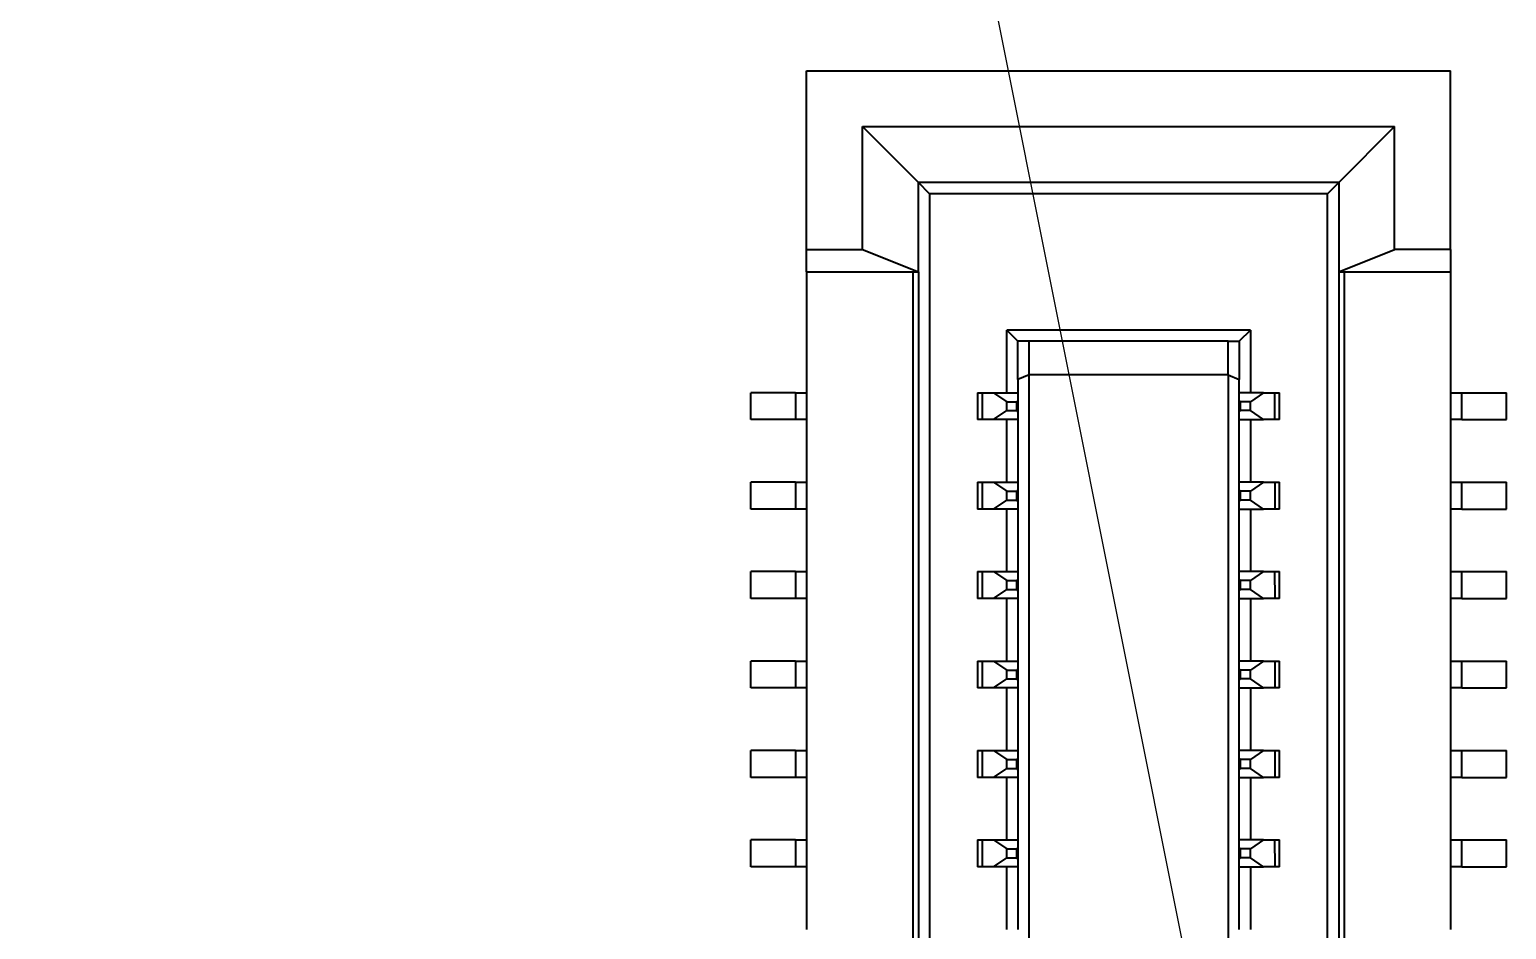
# Model space of a CAD drawing. Header units: millimetres. Extents: x 15 to 205, y 5 to 292.
# Drawn here: x 89.04 to 95.65, y 240.33 to 244.36 of the extents above; entities that cross this region are included whole.
import ezdxf

# ---------------------------------------------------------------- set-up
doc = ezdxf.new("R2010")
doc.units = ezdxf.units.MM
doc.layers.add('Annotations', color=7, linetype='Continuous')
doc.layers.add('Geometries', color=7, linetype='Continuous')
doc.dimstyles.new('ISO-25', dxfattribs={"dimtxt": 2.5, "dimasz": 2.5, "dimexe": 1.25, "dimexo": 0.625, "dimtad": 1, "dimtxsty": 'Standard', "dimcen": 2.5, "dimadec": 0, "dimazin": 0, "dimtfac": 1, "dimtmove": 0, "dimatfit": 3, "dimfxl": 1, "dimarcsym": 0})

msp = doc.modelspace()

# ---------------------------------------------------------------- linework, layer by layer
at = {"layer": 'Geometries', "linetype": 'Continuous', "lineweight": 40}
for p, q in [((92.5193, 243.3723), (92.5193, 244.1723)), ((92.5193, 244.1723), (95.3993, 244.1723)), ((95.3993, 243.3723), (95.3993, 244.1723)), ((92.7693, 243.9223), (95.1493, 243.9223)), ((93.0193, 243.6723), (92.7693, 243.9223)), ((92.7693, 243.3723), (92.7693, 243.9223)), ((94.8993, 243.6723), (95.1493, 243.9223)), ((95.1493, 243.3723), (95.1493, 243.9223)), ((93.0693, 243.6223), (93.0193, 243.6723)), ((94.8993, 243.6723), (93.0193, 243.6723)), ((93.0193, 243.2723), (93.0193, 243.6723)), ((94.8493, 243.6223), (93.0693, 243.6223)), ((93.0693, 243.6223), (93.0693, 222.1223)), ((94.8993, 243.6723), (94.8493, 243.6223)), ((94.8493, 222.1223), (94.8493, 243.6223)), ((94.8993, 243.6723), (94.8993, 243.2723)), ((92.5193, 243.2723), (92.5193, 243.3723)), ((92.5193, 243.3723), (92.7693, 243.3723)), ((92.7693, 243.3723), (93.0193, 243.2723)), ((94.8993, 243.2723), (95.1493, 243.3723)), ((95.3993, 243.3723), (95.1493, 243.3723)), ((95.3993, 243.3723), (95.3993, 243.2723)), ((92.5193, 243.2723), (92.5193, 242.7323)), ((92.5193, 243.2723), (92.9943, 243.2723)), ((92.9943, 243.2723), (92.9943, 222.4723)), ((92.9943, 243.2723), (93.0193, 243.2723)), ((93.0193, 243.2723), (93.0193, 222.4723)), ((94.8993, 243.2723), (94.8993, 222.4723)), ((94.8993, 243.2723), (94.9243, 243.2723)), ((94.9243, 222.4723), (94.9243, 243.2723)), ((94.9243, 243.2723), (95.3993, 243.2723)), ((95.3993, 243.2723), (95.3993, 242.7323)), ((94.5043, 243.0123), (93.4143, 243.0123)), ((93.4143, 243.0123), (93.4643, 242.9623)), ((93.4143, 242.7323), (93.4143, 243.0123)), ((93.5143, 242.9623), (93.4643, 242.9623)), ((93.4643, 242.7915), (93.4643, 242.9623)), ((94.4043, 242.9623), (93.5143, 242.9623)), ((93.5143, 242.8123), (93.5143, 242.9623)), ((94.4043, 242.9623), (94.4543, 242.9623)), ((94.4043, 242.8123), (94.4043, 242.9623)), ((94.5043, 243.0123), (94.4543, 242.9623)), ((94.4543, 242.9623), (94.4543, 242.7915)), ((94.5043, 243.0123), (94.5043, 242.7323)), ((93.5143, 242.8123), (93.4643, 242.7915)), ((93.4643, 242.7915), (93.4643, 242.7323)), ((94.4043, 242.8123), (93.5143, 242.8123)), ((93.5143, 222.9323), (93.5143, 242.8123)), ((94.4043, 242.8123), (94.4043, 222.9323)), ((94.4043, 242.8123), (94.4543, 242.7915)), ((94.4543, 242.7323), (94.4543, 242.7915)), ((92.2693, 242.6123), (92.2693, 242.7323)), ((92.4693, 242.7323), (92.2693, 242.7323)), ((92.4693, 242.7323), (92.5193, 242.7323)), ((92.4693, 242.7323), (92.4693, 242.6123)), ((92.5193, 242.7323), (92.5193, 242.6123)), ((93.2843, 242.7323), (93.2843, 242.6123)), ((93.2843, 242.7323), (93.306, 242.7323)), ((93.306, 242.6123), (93.306, 242.7323)), ((93.306, 242.7323), (93.3556, 242.7323)), ((93.3556, 242.7323), (93.4143, 242.7323)), ((93.3556, 242.7323), (93.4143, 242.6923)), ((93.4143, 242.7323), (93.4643, 242.7323)), ((93.4143, 242.6523), (93.4143, 242.6923)), ((93.4143, 242.6923), (93.4593, 242.6923)), ((93.4593, 242.6923), (93.4643, 242.6982)), ((93.4593, 242.6523), (93.4593, 242.6923)), ((93.4643, 242.7323), (93.4643, 242.6982)), ((93.4643, 242.6982), (93.4643, 242.6463)), ((94.5043, 242.7323), (94.4543, 242.7323)), ((94.4543, 242.6982), (94.4543, 242.7323)), ((94.4593, 242.6923), (94.4543, 242.6982)), ((94.4543, 242.6463), (94.4543, 242.6982)), ((94.5043, 242.6923), (94.4593, 242.6923)), ((94.4593, 242.6523), (94.4593, 242.6923)), ((94.5631, 242.7323), (94.5043, 242.7323)), ((94.5631, 242.7323), (94.5043, 242.6923)), ((94.5043, 242.6523), (94.5043, 242.6923)), ((94.5631, 242.7323), (94.6126, 242.7323)), ((94.6126, 242.7323), (94.6343, 242.7323)), ((94.6126, 242.7323), (94.6126, 242.6123)), ((94.6343, 242.6123), (94.6343, 242.7323)), ((95.3993, 242.7323), (95.4493, 242.7323)), ((95.3993, 242.7323), (95.3993, 242.6123)), ((95.4493, 242.7323), (95.6493, 242.7323)), ((95.4493, 242.6123), (95.4493, 242.7323)), ((95.6493, 242.6123), (95.6493, 242.7323)), ((93.3556, 242.6123), (93.4143, 242.6523)), ((93.4143, 242.6523), (93.4593, 242.6523)), ((93.4593, 242.6523), (93.4643, 242.6463)), ((93.4643, 242.6463), (93.4643, 242.6123)), ((94.4593, 242.6523), (94.4543, 242.6463)), ((94.4543, 242.6123), (94.4543, 242.6463)), ((94.5043, 242.6523), (94.4593, 242.6523)), ((94.5631, 242.6123), (94.5043, 242.6523)), ((92.4693, 242.6123), (92.2693, 242.6123)), ((92.5193, 242.6123), (92.4693, 242.6123)), ((92.5193, 242.6123), (92.5193, 242.3323)), ((93.306, 242.6123), (93.2843, 242.6123)), ((93.3556, 242.6123), (93.306, 242.6123)), ((93.4143, 242.6123), (93.3556, 242.6123)), ((93.4143, 242.3323), (93.4143, 242.6123)), ((93.4643, 242.6123), (93.4143, 242.6123)), ((93.4643, 242.6123), (93.4643, 242.3323)), ((94.4543, 242.6123), (94.5043, 242.6123)), ((94.4543, 242.3323), (94.4543, 242.6123)), ((94.5043, 242.6123), (94.5631, 242.6123)), ((94.5043, 242.6123), (94.5043, 242.3323)), ((94.6126, 242.6123), (94.5631, 242.6123)), ((94.6343, 242.6123), (94.6126, 242.6123)), ((95.4493, 242.6123), (95.3993, 242.6123)), ((95.3993, 242.6123), (95.3993, 242.3323)), ((95.4493, 242.6123), (95.6493, 242.6123)), ((92.2693, 242.2123), (92.2693, 242.3323)), ((92.4693, 242.3323), (92.2693, 242.3323)), ((92.4693, 242.3323), (92.5193, 242.3323)), ((92.4693, 242.3323), (92.4693, 242.2123)), ((92.5193, 242.3323), (92.5193, 242.2123)), ((93.2843, 242.3323), (93.306, 242.3323)), ((93.2843, 242.3323), (93.2843, 242.2123)), ((93.306, 242.2123), (93.306, 242.3323)), ((93.306, 242.3323), (93.3556, 242.3323)), ((93.3556, 242.3323), (93.4143, 242.2923)), ((93.3556, 242.3323), (93.4143, 242.3323)), ((93.4143, 242.3323), (93.4643, 242.3323)), ((93.4143, 242.2523), (93.4143, 242.2923)), ((93.4143, 242.2923), (93.4593, 242.2923)), ((93.4593, 242.2923), (93.4643, 242.2982)), ((93.4593, 242.2523), (93.4593, 242.2923)), ((93.4643, 242.3323), (93.4643, 242.2982)), ((93.4643, 242.2982), (93.4643, 242.2463)), ((94.5043, 242.3323), (94.4543, 242.3323)), ((94.4543, 242.2982), (94.4543, 242.3323)), ((94.4593, 242.2923), (94.4543, 242.2982)), ((94.4543, 242.2463), (94.4543, 242.2982)), ((94.5043, 242.2923), (94.4593, 242.2923)), ((94.4593, 242.2523), (94.4593, 242.2923)), ((94.5631, 242.3323), (94.5043, 242.3323)), ((94.5631, 242.3323), (94.5043, 242.2923)), ((94.5043, 242.2523), (94.5043, 242.2923)), ((94.5631, 242.3323), (94.6127, 242.3323)), ((94.6127, 242.3323), (94.6127, 242.2123)), ((94.6127, 242.3323), (94.6343, 242.3323)), ((94.6343, 242.2123), (94.6343, 242.3323)), ((95.3993, 242.3323), (95.4493, 242.3323)), ((95.3993, 242.3323), (95.3993, 242.2123)), ((95.4493, 242.3323), (95.6493, 242.3323)), ((95.4493, 242.2123), (95.4493, 242.3323)), ((95.6493, 242.2123), (95.6493, 242.3323)), ((93.3556, 242.2123), (93.4143, 242.2523)), ((93.4143, 242.2523), (93.4593, 242.2523)), ((93.4593, 242.2523), (93.4643, 242.2463)), ((93.4643, 242.2463), (93.4643, 242.2123)), ((94.4593, 242.2523), (94.4543, 242.2463)), ((94.4543, 242.2123), (94.4543, 242.2463)), ((94.5043, 242.2523), (94.4593, 242.2523)), ((94.5631, 242.2123), (94.5043, 242.2523)), ((92.4693, 242.2123), (92.2693, 242.2123)), ((92.5193, 242.2123), (92.4693, 242.2123)), ((92.5193, 242.2123), (92.5193, 241.9323)), ((93.306, 242.2123), (93.2843, 242.2123)), ((93.3556, 242.2123), (93.306, 242.2123)), ((93.4143, 242.2123), (93.3556, 242.2123)), ((93.4643, 242.2123), (93.4143, 242.2123)), ((93.4143, 241.9323), (93.4143, 242.2123)), ((93.4643, 242.2123), (93.4643, 241.9323)), ((94.4543, 242.2123), (94.5043, 242.2123)), ((94.4543, 241.9323), (94.4543, 242.2123)), ((94.5043, 242.2123), (94.5631, 242.2123)), ((94.5043, 242.2123), (94.5043, 241.9323)), ((94.6127, 242.2123), (94.5631, 242.2123)), ((94.6343, 242.2123), (94.6127, 242.2123)), ((95.4493, 242.2123), (95.3993, 242.2123)), ((95.3993, 242.2123), (95.3993, 241.9323)), ((95.4493, 242.2123), (95.6493, 242.2123)), ((92.4693, 241.9323), (92.2693, 241.9323)), ((92.2693, 241.8123), (92.2693, 241.9323)), ((92.4693, 241.9323), (92.5193, 241.9323)), ((92.4693, 241.9323), (92.4693, 241.8123)), ((92.5193, 241.9323), (92.5193, 241.8123)), ((93.2843, 241.9323), (93.306, 241.9323)), ((93.2843, 241.9323), (93.2843, 241.8123)), ((93.306, 241.9323), (93.3556, 241.9323)), ((93.306, 241.8123), (93.306, 241.9323)), ((93.3556, 241.9323), (93.4143, 241.8923)), ((93.3556, 241.9323), (93.4143, 241.9323)), ((93.4143, 241.9323), (93.4643, 241.9323)), ((93.4593, 241.8923), (93.4643, 241.8982)), ((93.4643, 241.9323), (93.4643, 241.8982)), ((93.4643, 241.8982), (93.4643, 241.8463)), ((94.5043, 241.9323), (94.4543, 241.9323)), ((94.4543, 241.8982), (94.4543, 241.9323)), ((94.4593, 241.8923), (94.4543, 241.8982)), ((94.4543, 241.8463), (94.4543, 241.8982)), ((94.5631, 241.9323), (94.5043, 241.9323)), ((94.5631, 241.9323), (94.5043, 241.8923)), ((94.5631, 241.9323), (94.6126, 241.9323)), ((94.6126, 241.9323), (94.6343, 241.9323)), ((94.6126, 241.9323), (94.6127, 241.8123)), ((94.6343, 241.8123), (94.6343, 241.9323)), ((95.3993, 241.9323), (95.4493, 241.9323)), ((95.3993, 241.9323), (95.3993, 241.8123)), ((95.4493, 241.9323), (95.6493, 241.9323)), ((95.4493, 241.8123), (95.4493, 241.9323)), ((95.6493, 241.8123), (95.6493, 241.9323)), ((93.3556, 241.8123), (93.4143, 241.8523)), ((93.4143, 241.8923), (93.4593, 241.8923)), ((93.4143, 241.8523), (93.4143, 241.8923)), ((93.4143, 241.8523), (93.4593, 241.8523)), ((93.4593, 241.8523), (93.4593, 241.8923)), ((93.4593, 241.8523), (93.4643, 241.8463)), ((93.4643, 241.8463), (93.4643, 241.8123)), ((94.4593, 241.8523), (94.4543, 241.8463)), ((94.4543, 241.8123), (94.4543, 241.8463)), ((94.4593, 241.8523), (94.4593, 241.8923)), ((94.5043, 241.8923), (94.4593, 241.8923)), ((94.5043, 241.8523), (94.4593, 241.8523)), ((94.5043, 241.8523), (94.5043, 241.8923)), ((94.5631, 241.8123), (94.5043, 241.8523)), ((92.4693, 241.8123), (92.2693, 241.8123)), ((92.5193, 241.8123), (92.4693, 241.8123)), ((92.5193, 241.8123), (92.5193, 241.5323)), ((93.306, 241.8123), (93.2843, 241.8123)), ((93.3556, 241.8123), (93.306, 241.8123)), ((93.4143, 241.8123), (93.3556, 241.8123)), ((93.4643, 241.8123), (93.4143, 241.8123)), ((93.4143, 241.5323), (93.4143, 241.8123)), ((93.4643, 241.8123), (93.4643, 241.5323)), ((94.4543, 241.8123), (94.5043, 241.8123)), ((94.4543, 241.5323), (94.4543, 241.8123)), ((94.5043, 241.8123), (94.5631, 241.8123)), ((94.5043, 241.8123), (94.5043, 241.5323)), ((94.6127, 241.8123), (94.5631, 241.8123)), ((94.6343, 241.8123), (94.6127, 241.8123)), ((95.4493, 241.8123), (95.3993, 241.8123)), ((95.3993, 241.8123), (95.3993, 241.5323)), ((95.4493, 241.8123), (95.6493, 241.8123)), ((92.4693, 241.5323), (92.2693, 241.5323)), ((92.2693, 241.4123), (92.2693, 241.5323)), ((92.4693, 241.5323), (92.4693, 241.4123)), ((92.4693, 241.5323), (92.5193, 241.5323)), ((92.5193, 241.5323), (92.5193, 241.4123)), ((93.2843, 241.5323), (93.306, 241.5323)), ((93.2843, 241.5323), (93.2843, 241.4123)), ((93.306, 241.5323), (93.3556, 241.5323)), ((93.306, 241.4123), (93.306, 241.5323)), ((93.3556, 241.5323), (93.4143, 241.5323)), ((93.3556, 241.5323), (93.4143, 241.4923)), ((93.4143, 241.5323), (93.4643, 241.5323)), ((93.4643, 241.5323), (93.4643, 241.4982)), ((94.5043, 241.5323), (94.4543, 241.5323)), ((94.4543, 241.4982), (94.4543, 241.5323)), ((94.5631, 241.5323), (94.5043, 241.5323)), ((94.5631, 241.5323), (94.5043, 241.4923)), ((94.5631, 241.5323), (94.6127, 241.5323)), ((94.6127, 241.5323), (94.6343, 241.5323)), ((94.6127, 241.5323), (94.6127, 241.4123)), ((94.6343, 241.4123), (94.6343, 241.5323)), ((95.3993, 241.5323), (95.4493, 241.5323)), ((95.3993, 241.5323), (95.3993, 241.4123)), ((95.4493, 241.5323), (95.6493, 241.5323)), ((95.4493, 241.4123), (95.4493, 241.5323)), ((95.6493, 241.4123), (95.6493, 241.5323)), ((93.3556, 241.4123), (93.4143, 241.4523)), ((93.4143, 241.4523), (93.4143, 241.4923)), ((93.4143, 241.4923), (93.4593, 241.4923)), ((93.4143, 241.4523), (93.4593, 241.4523)), ((93.4593, 241.4923), (93.4643, 241.4982)), ((93.4593, 241.4523), (93.4593, 241.4923)), ((93.4593, 241.4523), (93.4643, 241.4463)), ((93.4643, 241.4982), (93.4643, 241.4463)), ((93.4643, 241.4463), (93.4643, 241.4123)), ((94.4593, 241.4923), (94.4543, 241.4982)), ((94.4543, 241.4463), (94.4543, 241.4982)), ((94.4593, 241.4523), (94.4543, 241.4463)), ((94.4543, 241.4123), (94.4543, 241.4463)), ((94.4593, 241.4523), (94.4593, 241.4923)), ((94.5043, 241.4923), (94.4593, 241.4923)), ((94.5043, 241.4523), (94.4593, 241.4523)), ((94.5043, 241.4523), (94.5043, 241.4923)), ((94.5631, 241.4123), (94.5043, 241.4523)), ((92.4693, 241.4123), (92.2693, 241.4123)), ((92.5193, 241.4123), (92.4693, 241.4123)), ((92.5193, 241.4123), (92.5193, 241.1323)), ((93.306, 241.4123), (93.2843, 241.4123)), ((93.3556, 241.4123), (93.306, 241.4123)), ((93.4143, 241.4123), (93.3556, 241.4123)), ((93.4143, 241.1323), (93.4143, 241.4123)), ((93.4643, 241.4123), (93.4143, 241.4123)), ((93.4643, 241.4123), (93.4643, 241.1323)), ((94.4543, 241.4123), (94.5043, 241.4123)), ((94.4543, 241.1323), (94.4543, 241.4123)), ((94.5043, 241.4123), (94.5631, 241.4123)), ((94.5043, 241.4123), (94.5043, 241.1323)), ((94.6127, 241.4123), (94.5631, 241.4123)), ((94.6343, 241.4123), (94.6127, 241.4123)), ((95.4493, 241.4123), (95.3993, 241.4123)), ((95.3993, 241.4123), (95.3993, 241.1323)), ((95.4493, 241.4123), (95.6493, 241.4123)), ((92.4693, 241.1323), (92.2693, 241.1323)), ((92.2693, 241.0123), (92.2693, 241.1323)), ((92.4693, 241.1323), (92.5193, 241.1323)), ((92.4693, 241.1323), (92.4693, 241.0123)), ((92.5193, 241.1323), (92.5193, 241.0123)), ((93.2843, 241.1323), (93.306, 241.1323)), ((93.2843, 241.1323), (93.2843, 241.0123)), ((93.306, 241.0123), (93.306, 241.1323)), ((93.306, 241.1323), (93.3556, 241.1323)), ((93.3556, 241.1323), (93.4143, 241.0923)), ((93.3556, 241.1323), (93.4143, 241.1323)), ((93.4143, 241.1323), (93.4643, 241.1323)), ((93.4643, 241.1323), (93.4643, 241.0982)), ((94.5043, 241.1323), (94.4543, 241.1323)), ((94.4543, 241.0982), (94.4543, 241.1323)), ((94.5631, 241.1323), (94.5043, 241.1323)), ((94.5631, 241.1323), (94.5043, 241.0923)), ((94.5631, 241.1323), (94.6127, 241.1323)), ((94.6127, 241.1323), (94.6343, 241.1323)), ((94.6127, 241.1323), (94.6127, 241.0123)), ((94.6343, 241.0123), (94.6343, 241.1323)), ((95.3993, 241.1323), (95.4493, 241.1323)), ((95.3993, 241.1323), (95.3993, 241.0123)), ((95.4493, 241.1323), (95.6493, 241.1323)), ((95.4493, 241.0123), (95.4493, 241.1323)), ((95.6493, 241.0123), (95.6493, 241.1323)), ((93.3556, 241.0123), (93.4143, 241.0523)), ((93.4143, 241.0523), (93.4143, 241.0923)), ((93.4143, 241.0923), (93.4593, 241.0923)), ((93.4143, 241.0523), (93.4593, 241.0523)), ((93.4593, 241.0923), (93.4643, 241.0982)), ((93.4593, 241.0523), (93.4593, 241.0923)), ((93.4593, 241.0523), (93.4643, 241.0463)), ((93.4643, 241.0982), (93.4643, 241.0463)), ((93.4643, 241.0463), (93.4643, 241.0123)), ((94.4593, 241.0923), (94.4543, 241.0982)), ((94.4543, 241.0463), (94.4543, 241.0982)), ((94.4593, 241.0523), (94.4543, 241.0463)), ((94.4543, 241.0123), (94.4543, 241.0463)), ((94.5043, 241.0923), (94.4593, 241.0923)), ((94.4593, 241.0523), (94.4593, 241.0923)), ((94.5043, 241.0523), (94.4593, 241.0523)), ((94.5043, 241.0523), (94.5043, 241.0923)), ((94.5631, 241.0123), (94.5043, 241.0523)), ((92.4693, 241.0123), (92.2693, 241.0123)), ((92.5193, 241.0123), (92.4693, 241.0123)), ((92.5193, 241.0123), (92.5193, 240.7323)), ((93.306, 241.0123), (93.2843, 241.0123)), ((93.3556, 241.0123), (93.306, 241.0123)), ((93.4143, 241.0123), (93.3556, 241.0123)), ((93.4143, 240.7323), (93.4143, 241.0123)), ((93.4643, 241.0123), (93.4143, 241.0123)), ((93.4643, 241.0123), (93.4643, 240.7323)), ((94.4543, 241.0123), (94.5043, 241.0123)), ((94.4543, 240.7323), (94.4543, 241.0123)), ((94.5043, 241.0123), (94.5631, 241.0123)), ((94.5043, 241.0123), (94.5043, 240.7323)), ((94.6127, 241.0123), (94.5631, 241.0123)), ((94.6343, 241.0123), (94.6127, 241.0123)), ((95.4493, 241.0123), (95.3993, 241.0123)), ((95.3993, 241.0123), (95.3993, 240.7323)), ((95.4493, 241.0123), (95.6493, 241.0123)), ((92.4693, 240.7323), (92.2693, 240.7323)), ((92.2693, 240.6123), (92.2693, 240.7323)), ((92.4693, 240.7323), (92.5193, 240.7323)), ((92.4693, 240.7323), (92.4693, 240.6123)), ((92.5193, 240.7323), (92.5193, 240.6123)), ((93.2843, 240.7323), (93.2843, 240.6123)), ((93.2843, 240.7323), (93.3061, 240.7323)), ((93.306, 240.6123), (93.3061, 240.7323)), ((93.3061, 240.7323), (93.3556, 240.7323)), ((93.3556, 240.7323), (93.4143, 240.6923)), ((93.3556, 240.7323), (93.4143, 240.7323)), ((93.4143, 240.7323), (93.4643, 240.7323)), ((93.4643, 240.7323), (93.4643, 240.6982)), ((94.5043, 240.7323), (94.4543, 240.7323)), ((94.4543, 240.6982), (94.4543, 240.7323)), ((94.5631, 240.7323), (94.5043, 240.7323)), ((94.5631, 240.7323), (94.5043, 240.6923)), ((94.5631, 240.7323), (94.6126, 240.7323)), ((94.6126, 240.7323), (94.6343, 240.7323)), ((94.6126, 240.7323), (94.6127, 240.6123)), ((94.6343, 240.6123), (94.6343, 240.7323)), ((95.3993, 240.7323), (95.4493, 240.7323)), ((95.3993, 240.7323), (95.3993, 240.6123)), ((95.4493, 240.7323), (95.6493, 240.7323)), ((95.4493, 240.6123), (95.4493, 240.7323)), ((95.6493, 240.6123), (95.6493, 240.7323)), ((93.3556, 240.6123), (93.4143, 240.6523)), ((93.4143, 240.6523), (93.4143, 240.6923)), ((93.4143, 240.6923), (93.4593, 240.6923)), ((93.4143, 240.6523), (93.4593, 240.6523)), ((93.4593, 240.6923), (93.4643, 240.6982)), ((93.4593, 240.6523), (93.4593, 240.6923)), ((93.4593, 240.6523), (93.4643, 240.6463)), ((93.4643, 240.6982), (93.4643, 240.6463)), ((93.4643, 240.6463), (93.4643, 240.6123)), ((94.4593, 240.6923), (94.4543, 240.6982)), ((94.4543, 240.6463), (94.4543, 240.6982)), ((94.4593, 240.6523), (94.4543, 240.6463)), ((94.4543, 240.6123), (94.4543, 240.6463)), ((94.5043, 240.6923), (94.4593, 240.6923)), ((94.4593, 240.6523), (94.4593, 240.6923)), ((94.5043, 240.6523), (94.4593, 240.6523)), ((94.5043, 240.6523), (94.5043, 240.6923)), ((94.5631, 240.6123), (94.5043, 240.6523)), ((92.4693, 240.6123), (92.2693, 240.6123)), ((92.5193, 240.6123), (92.4693, 240.6123)), ((92.5193, 240.6123), (92.5193, 240.3323)), ((93.306, 240.6123), (93.2843, 240.6123)), ((93.3556, 240.6123), (93.306, 240.6123)), ((93.4143, 240.6123), (93.3556, 240.6123)), ((93.4643, 240.6123), (93.4143, 240.6123)), ((93.4143, 240.3323), (93.4143, 240.6123)), ((93.4643, 240.6123), (93.4643, 240.3323)), ((94.4543, 240.6123), (94.5043, 240.6123)), ((94.4543, 240.3323), (94.4543, 240.6123)), ((94.5043, 240.6123), (94.5631, 240.6123)), ((94.5043, 240.6123), (94.5043, 240.3323)), ((94.6127, 240.6123), (94.5631, 240.6123)), ((94.6343, 240.6123), (94.6127, 240.6123)), ((95.4493, 240.6123), (95.3993, 240.6123)), ((95.3993, 240.6123), (95.3993, 240.3323)), ((95.4493, 240.6123), (95.6493, 240.6123))]:
    msp.add_line(p, q, dxfattribs=at)

# ---------------------------------------------------------------- leaders
at = {"layer": 'Annotations', "linetype": 'Continuous', "lineweight": 15}
msp.add_leader([(95.5493, 233.5323), (89.0438, 266.0706)], dimstyle='ISO-25', dxfattribs=at)

doc.saveas('drawing.dxf')
